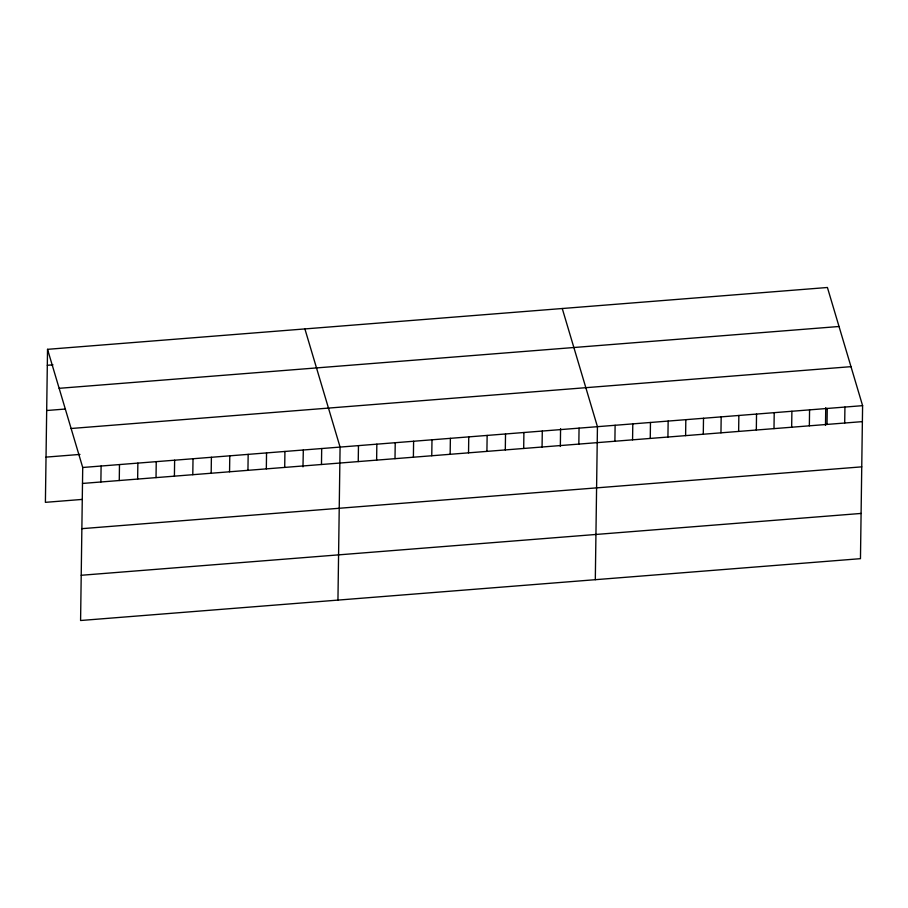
<?xml version="1.0" encoding="UTF-8"?>
<svg xmlns="http://www.w3.org/2000/svg" width="908" height="908" viewBox="0 0 908 908"><rect width="100%" height="100%" fill="white"/><g stroke="black" fill="none" stroke-linecap="round" stroke-linejoin="round"><path stroke-width="1.36" d="M47.534 349.33L82.719 467.484L80.585 620.505L860.466 558.67L862.6 405.66L827.415 287.495L47.534 349.33L45.4 502.34L82.163 499.423M100.879 481.989L101.106 466.031M119.266 480.525L119.481 464.567M137.641 479.072L137.868 463.114M156.028 477.608L156.244 461.661M174.404 476.155L174.631 460.197M192.791 474.702L193.018 458.744M211.178 473.238L211.394 457.28M229.554 471.785L229.781 455.827M247.941 470.321L248.168 454.375M266.328 468.869L266.543 452.91M284.703 467.416L284.93 451.458M302.977 466.86L303.317 449.993M321.477 464.499L321.693 448.541M337.946 600.097L340.08 447.088L304.895 328.923M358.24 461.582L358.467 445.624M376.627 460.129L376.843 444.171M395.003 458.665L395.23 442.707M413.39 457.212L413.605 441.254M431.765 455.748L431.992 439.801M450.152 454.295L450.379 438.337M468.539 452.842L468.755 436.884M486.915 451.378L487.142 435.42M505.302 449.925L505.529 433.967M523.689 448.461L523.905 432.514M542.065 447.008L542.292 431.05M560.338 446.464L560.577 428.644M578.839 444.091L579.054 428.133M595.308 579.69L597.441 426.681L562.256 308.516M614.898 441.231L615.113 425.273M632.57 439.835L632.797 423.877M650.253 438.428L650.469 422.47M667.925 437.032L668.152 421.074M685.608 435.624L685.824 419.678M703.28 434.228L703.507 418.27M720.963 432.821L721.179 416.874M738.635 431.425L738.862 415.467M756.319 430.017L756.534 414.071M773.991 428.621L774.218 412.663M791.663 427.214L791.89 411.267M809.346 425.818L809.573 409.86M825.497 425.432L825.747 407.624M827.018 424.422L827.245 408.464M844.701 423.014L844.928 407.056M47.318 365.288L52.97 364.834M59.145 388.318L839.026 326.494M46.683 410.518L65.07 409.054M71.108 428.497L850.989 366.662M46.036 457.11L79.972 454.42M82.719 467.484L862.6 405.66M82.492 483.442L862.373 421.618M81.868 528.672L861.749 466.848M81.209 575.275L861.09 513.44"/></g></svg>
